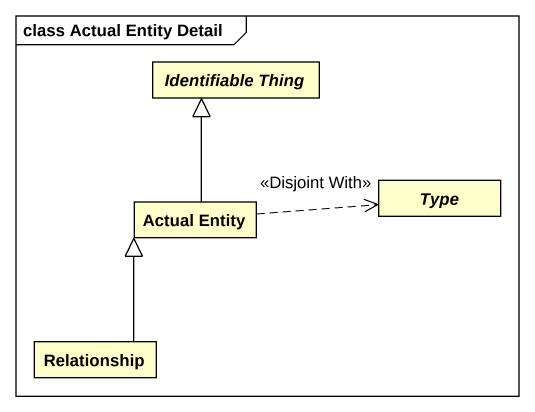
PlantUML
@startuml
mainframe class Actual Entity Detail
hide circle
hide empty members
abstract class "Identifiable Thing" as Identifiable_Thing
class "Actual Entity" as Actual_Entity
abstract class Type
class Relationship
Actual_Entity -up-|> Identifiable_Thing
Actual_Entity .right.> Type : <<Disjoint With>>
Relationship -up-|> Actual_Entity
@enduml
